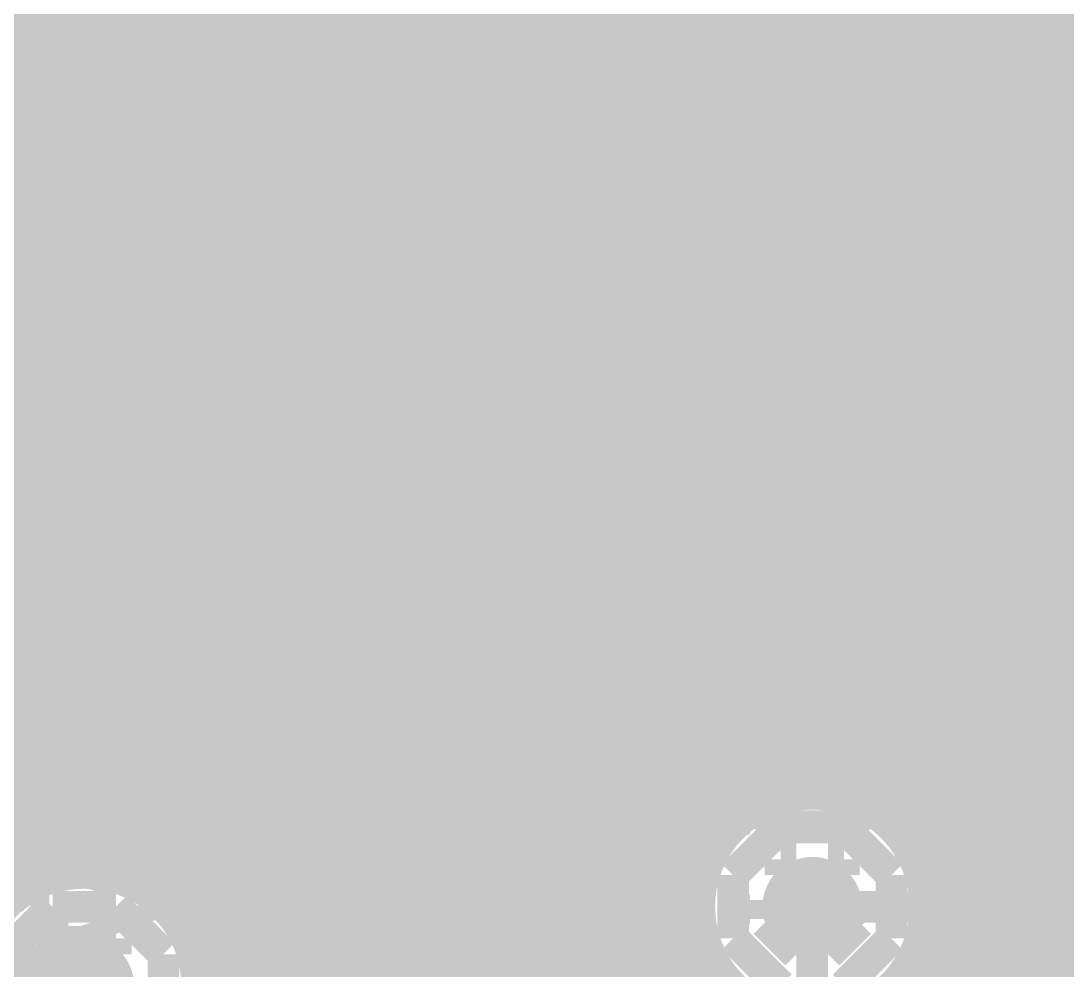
# Model space of a CAD drawing. Extents: x -5 to 157, y -120 to 103.
# Drawn here: x 19.69 to 28.08, y -20.95 to -13.34 of the extents above; entities that cross this region are included whole.
import ezdxf

# ---------------------------------------------------------------- set-up
doc = ezdxf.new("R2010")
doc.units = 0
doc.header["$MEASUREMENT"] = 0
doc.layers.get('0').update_dxf_attribs({"linetype": 'CONTINUOUS'})
for name, color, linetype in [('22-304-2_BOT', 7, 'CONTINUOUS'), ('22-304-2_DRD', 7, 'CONTINUOUS'), ('22-304-2_DRL', 2, 'CONTINUOUS'), ('22-304-2_IN1', 4, 'CONTINUOUS'), ('22-304-2_IN2', 3, 'CONTINUOUS'), ('22-304-2_SMB', 5, 'CONTINUOUS'), ('22-304-2_SPB', 14, 'CONTINUOUS'), ('22-304-2_SSB', 12, 'CONTINUOUS'), ('22-304-2_TOP', 13, 'CONTINUOUS'), ('THRUHOLE_TAP', 7, 'CONTINUOUS')]:
    doc.layers.add(name, color=color, linetype=linetype)

# ---------------------------------------------------------------- blocks, each defined once
blk = doc.blocks.new('RECTANGLE_3')
blk.add_solid([(0.4826, 0.4064), (0.4826, -0.4064), (-0.4826, 0.4064), (-0.4826, -0.4064)])
blk = doc.blocks.new('ROUND_39')
at = {"const_width": 0.40005}
blk.add_lwpolyline([(-0.200024, 0, 1), (0.200024, 0, 1)], format="xyb", close=True, dxfattribs=at)
blk = doc.blocks.new('ROUND_42')
at = {"const_width": 0.40005}
blk.add_lwpolyline([(-0.200024, 0, 1), (0.200024, 0, 1)], format="xyb", close=True, dxfattribs=at)
blk = doc.blocks.new('ROUND_87')
at = {"const_width": 0.10033}
blk.add_lwpolyline([(-0.050164, 0, 1), (0.050164, 0, 1)], format="xyb", close=True, dxfattribs=at)
blk = doc.blocks.new('ROUND_88')
at = {"const_width": 0.10033}
blk.add_lwpolyline([(-0.050164, 0, 1), (0.050164, 0, 1)], format="xyb", close=True, dxfattribs=at)
blk = doc.blocks.new('ROUND_38')
at = {"const_width": 0.40005}
blk.add_lwpolyline([(-0.200024, 0, 1), (0.200024, 0, 1)], format="xyb", close=True, dxfattribs=at)
blk = doc.blocks.new('ROUND_80')
at = {"const_width": 0.10033}
blk.add_lwpolyline([(-0.050164, 0, 1), (0.050164, 0, 1)], format="xyb", close=True, dxfattribs=at)

msp = doc.modelspace()

# ---------------------------------------------------------------- linework, layer by layer
at = {"layer": '22-304-2_BOT'}
for points, const_width in [([(24.13, -22.7838), (24.13, -22.479), (17.526, -15.875), (17.526, -8.763), (20.193, -6.096), (20.193, -3.048), (22.41804, -0.82296), (22.41804, 1.905)], 0.254), ([(22.225, -22.7838), (22.225, -21.336), (17.018, -16.129), (17.018, -8.509), (19.685, -5.842), (19.685, -2.54), (19.22272, -2.07772), (16.4338, -2.07772)], 0.254), ([(21.91766, -9.5631), (21.91766, -10.74166), (24.257, -13.081), (26.416, -13.081), (27.94, -14.605), (27.94, -22.7838)], 0.254), ([(23.4188, -9.5631), (23.4188, -11.4808), (24.511, -12.573), (26.67, -12.573), (28.575, -14.478), (28.575, -21.5138), (29.845, -22.7838)], 0.254), ([(31.75, -22.7838), (31.75, -22.733), (29.083, -20.066), (29.083, -14.224), (26.924, -12.065), (24.765, -12.065), (23.91918, -11.21918), (23.91918, -9.5631)], 0.254), ([(20.3708, -11.77798), (20.3708, -13.37564)], 0.254), ([(20.5994, -12.1031), (20.5994, -18.04924)], 0.254), ([(20.828, -12.25296), (20.828, -18.27784)], 0.254), ([(21.0566, -12.32408), (21.0566, -18.50644)], 0.254), ([(22.225, -13.8938), (22.225, -12.7)], 0.254), ([(21.2344, -12.9794), (21.2344, -14.4018)], 0.254), ([(21.2344, -13.335), (20.3327, -13.335)], 0.254), ([(21.2344, -13.5636), (20.49526, -13.5636)], 0.254), ([(21.2344, -13.7922), (20.574, -13.7922)], 0.254), ([(19.685, -13.97), (18.415, -13.97), (18.415, -13.8938)], 0.254), ([(25.4, -13.8938), (22.225, -13.8938)], 0.254), ([(26.67, -14.732), (25.8318, -13.8938), (25.4, -13.8938), (25.8318, -13.8938), (26.67, -14.732)], 0.254), ([(21.2344, -14.0208), (20.59178, -14.0208)], 0.254), ([(21.2344, -14.2494), (20.5486, -14.2494)], 0.254), ([(21.2344, -14.478), (20.43684, -14.478)], 0.254), ([(21.2344, -14.4018), (21.2344, -14.8082)], 0.254), ([(20.3708, -14.56436), (20.3708, -17.82064)], 0.254), ([(24.4094, -14.5288), (23.2156, -14.5288)], 0.254), ([(23.2156, -14.5288), (23.2156, -14.8082)], 0.254), ([(23.3426, -14.5288), (23.3426, -20.79244)], 0.254), ([(23.5712, -14.5288), (23.5712, -21.02104)], 0.254), ([(23.7998, -14.5288), (23.7998, -21.24964)], 0.254), ([(24.0284, -14.5288), (24.0284, -21.47824)], 0.254), ([(24.257, -14.5288), (24.257, -21.70684)], 0.254), ([(24.4094, -14.5288), (24.4094, -14.8082)], 0.254), ([(21.2344, -14.7066), (20.21586, -14.7066)], 0.254), ([(24.4094, -14.7066), (23.2156, -14.7066)], 0.254), ([(20.1422, -14.75486), (20.1422, -17.59204)], 0.254), ([(21.2344, -14.8082), (21.2344, -16.2306)], 0.254), ([(23.2156, -14.8082), (23.2156, -16.2306)], 0.254), ([(24.4094, -14.8082), (24.4094, -16.2306)], 0.254), ([(19.685, -14.87678), (19.685, -17.13484)], 0.254), ([(19.9136, -14.84884), (19.9136, -17.36344)], 0.254), ([(21.2344, -14.9352), (19.4056, -14.9352)], 0.254), ([(24.4094, -14.9352), (23.2156, -14.9352)], 0.254), ([(21.2344, -15.1638), (19.4056, -15.1638)], 0.254), ([(24.4094, -15.1638), (23.2156, -15.1638)], 0.254), ([(21.2979, -15.3162), (22.225, -15.3162)], 0.381), ([(22.225, -16.1671), (22.225, -15.3162)], 0.381), ([(23.1521, -15.3162), (22.225, -15.3162)], 0.381), ([(22.225, -16.383), (22.225, -15.3162)], 0.254), ([(22.225, -15.3162), (22.225, -16.383)], 0.254), ([(22.225, -15.3162), (22.225, -16.383)], 0.254), ([(24.4729, -15.3162), (25.4, -15.3162)], 0.381), ([(25.4, -16.1671), (25.4, -15.3162)], 0.381), ([(25.4, -15.3162), (25.4, -16.383)], 0.254), ([(25.4, -16.383), (25.4, -15.3162)], 0.254), ([(21.2344, -15.3924), (19.4056, -15.3924)], 0.254), ([(24.4094, -15.3924), (23.2156, -15.3924)], 0.254), ([(27.305, -15.3797), (27.305, -21.8694)], 0.254), ([(27.2288, -15.44574), (27.2288, -21.8694)], 0.254), ([(21.2344, -15.621), (19.4056, -15.621)], 0.254), ([(24.4094, -15.621), (23.2156, -15.621)], 0.254), ([(26.3906, -15.5956), (26.3906, -16.2306)], 0.254), ([(26.48712, -15.621), (26.3906, -15.621)], 0.254), ([(26.543, -15.63116), (26.543, -19.69516)], 0.254), ([(26.7716, -15.6337), (26.7716, -19.91614)], 0.254), ([(27.305, -15.621), (26.85288, -15.621)], 0.254), ([(27.0002, -15.57782), (27.0002, -21.8694)], 0.254), ([(21.2344, -15.8496), (19.4056, -15.8496)], 0.254), ([(24.4094, -15.8496), (23.2156, -15.8496)], 0.254), ([(27.305, -15.8496), (26.3906, -15.8496)], 0.254), ([(21.2344, -16.0782), (19.4056, -16.0782)], 0.254), ([(24.4094, -16.0782), (23.2156, -16.0782)], 0.254), ([(27.305, -16.0782), (26.3906, -16.0782)], 0.254), ([(18.77822, -16.2306), (24.41702, -21.8694)], 0.254), ([(23.2156, -16.2306), (21.2344, -16.2306)], 0.254), ([(21.2852, -16.2306), (21.2852, -18.73504)], 0.254), ([(21.5138, -16.2306), (21.5138, -18.96364)], 0.254), ([(21.7424, -16.2306), (21.7424, -19.19224)], 0.254), ([(21.971, -16.2306), (21.971, -19.42084)], 0.254), ([(22.1996, -16.2306), (22.1996, -19.64944)], 0.254), ([(22.4282, -16.2306), (22.4282, -19.87804)], 0.254), ([(22.6568, -16.2306), (22.6568, -20.10664)], 0.254), ([(22.8854, -16.2306), (22.8854, -20.33524)], 0.254), ([(23.114, -16.2306), (23.114, -20.56384)], 0.254), ([(26.3906, -16.2306), (24.4094, -16.2306)], 0.254), ([(24.4856, -16.2306), (24.4856, -21.8694)], 0.254), ([(24.7142, -16.2306), (24.7142, -21.8694)], 0.254), ([(24.9428, -16.2306), (24.9428, -21.8694)], 0.254), ([(25.1714, -16.2306), (25.1714, -20.1676)], 0.254), ([(25.4, -16.2306), (25.4, -19.7993)], 0.254), ([(25.6286, -16.2306), (25.6286, -19.6342)], 0.254), ([(25.8572, -16.2306), (25.8572, -19.55546)], 0.254), ([(26.0858, -16.2306), (26.0858, -19.54022)], 0.254), ([(26.3144, -16.2306), (26.3144, -19.5834)], 0.254), ([(27.305, -16.3068), (18.85442, -16.3068)], 0.254), ([(27.305, -16.5354), (19.08302, -16.5354)], 0.254), ([(27.305, -16.764), (19.31162, -16.764)], 0.254), ([(27.305, -16.9926), (19.54022, -16.9926)], 0.254), ([(27.305, -17.2212), (19.76882, -17.2212)], 0.254), ([(27.305, -17.4498), (19.99742, -17.4498)], 0.254), ([(27.305, -17.6784), (20.22602, -17.6784)], 0.254), ([(27.305, -17.907), (20.45462, -17.907)], 0.254), ([(27.305, -18.1356), (20.68322, -18.1356)], 0.254), ([(27.305, -18.3642), (20.91182, -18.3642)], 0.254), ([(27.305, -18.5928), (21.14042, -18.5928)], 0.254), ([(27.305, -18.8214), (21.36902, -18.8214)], 0.254), ([(27.305, -19.05), (21.59762, -19.05)], 0.254), ([(27.305, -19.2786), (21.82622, -19.2786)], 0.254), ([(27.305, -19.5072), (22.05482, -19.5072)], 0.254), ([(25.47112, -19.7358), (22.28342, -19.7358)], 0.254), ([(27.305, -19.7358), (26.59888, -19.7358)], 0.254), ([(25.26538, -19.9644), (22.51202, -19.9644)], 0.254), ([(27.305, -19.9644), (26.80208, -19.9644)], 0.254), ([(25.16378, -20.193), (22.74062, -20.193)], 0.254), ([(27.305, -20.193), (26.90622, -20.193)], 0.254), ([(25.12822, -20.4216), (22.96922, -20.4216)], 0.254), ([(27.305, -20.4216), (26.94178, -20.4216)], 0.254), ([(26.035, -20.447), (26.035, -22.7838)], 0.254), ([(25.15108, -20.6502), (23.19782, -20.6502)], 0.254), ([(27.305, -20.6502), (26.91892, -20.6502)], 0.254), ([(25.1714, -20.7264), (25.1714, -21.8694)], 0.254), ([(20.32, -22.7838), (20.2438, -22.86), (20.193, -22.86), (20.193, -21.082)], 0.635), ([(20.193, -21.082), (20.193, -22.86), (20.2438, -22.86), (20.32, -22.7838)], 0.635), ([(25.23744, -20.8788), (23.42642, -20.8788)], 0.254), ([(27.305, -20.8788), (26.83256, -20.8788)], 0.254), ([(26.7716, -20.97786), (26.7716, -21.8694)], 0.254)]:
    msp.add_lwpolyline(points, dxfattribs=dict(at, const_width=const_width))
at = {"layer": '22-304-2_BOT', "const_width": 0.254}
for points in [[(20.59178, -13.97, 0.4142136), (19.685, -13.06322)], [(19.685, -14.87678, 0.4142136), (20.59178, -13.97)], [(19.4056, -14.8336, 0.0783853), (19.685, -14.87767)], [(26.67, -15.63878, 0.1963406), (27.30481, -15.37951)], [(26.67, -15.63878, 0.1963406), (27.30481, -15.37951)], [(26.3906, -15.5956, 0.0783853), (26.67, -15.63967)], [(26.3906, -15.5956, 0.0783853), (26.67, -15.63967)], [(26.035, -19.54022, 0.4142136), (25.12822, -20.447)], [(26.94178, -20.447, 0.4142136), (26.035, -19.54022)], [(25.12822, -20.447, 0.2014863), (25.40019, -21.09451)], [(26.67, -21.0947, 0.2014867), (26.94205, -20.447)]]:
    msp.add_lwpolyline(points, format="xyb", dxfattribs=at)
at = {"layer": '22-304-2_DRD', "const_width": 0.254}
for points in [[(21.59, -12.954), (21.971, -13.335)], [(22.479, -13.335), (22.86, -12.954)], [(19.939, -13.335), (19.431, -13.335)], [(20.32, -13.716), (19.939, -13.335)], [(21.971, -13.335), (22.479, -13.335)], [(19.812, -13.589), (19.812, -13.716)], [(19.939, -13.589), (19.812, -13.589)], [(19.939, -13.716), (19.939, -13.589)], [(19.812, -13.716), (19.939, -13.716)], [(20.32, -14.224), (20.32, -13.716)], [(20.066, -14.097), (19.812, -14.351)], [(26.416, -14.097), (26.035, -14.478)], [(26.416, -14.097), (26.035, -14.478)], [(26.924, -14.097), (26.416, -14.097)], [(26.924, -14.097), (26.416, -14.097)], [(27.305, -14.478), (26.924, -14.097)], [(27.305, -14.478), (26.924, -14.097)], [(19.939, -14.605), (20.32, -14.224)], [(19.812, -14.351), (19.558, -14.351)], [(26.416, -14.351), (26.416, -14.478)], [(26.543, -14.351), (26.416, -14.351)], [(26.416, -14.351), (26.416, -14.478)], [(26.543, -14.351), (26.416, -14.351)], [(26.543, -14.478), (26.543, -14.351)], [(26.543, -14.478), (26.543, -14.351)], [(26.797, -14.351), (26.797, -14.478)], [(26.924, -14.351), (26.797, -14.351)], [(26.797, -14.351), (26.797, -14.478)], [(26.924, -14.351), (26.797, -14.351)], [(26.924, -14.478), (26.924, -14.351)], [(26.924, -14.478), (26.924, -14.351)], [(26.035, -14.478), (26.035, -14.986)], [(26.035, -14.478), (26.035, -14.986)], [(26.416, -14.478), (26.543, -14.478)], [(26.416, -14.478), (26.543, -14.478)], [(26.797, -14.478), (26.924, -14.478)], [(26.797, -14.478), (26.924, -14.478)], [(27.305, -14.986), (27.305, -14.478)], [(27.305, -14.986), (27.305, -14.478)], [(19.431, -14.605), (19.939, -14.605)], [(19.812, -14.6812), (19.304, -14.6812)], [(20.193, -15.0622), (19.812, -14.6812)], [(26.543, -15.113), (26.289, -14.859)], [(26.543, -15.113), (26.289, -14.859)], [(27.051, -14.859), (26.797, -15.113)], [(27.051, -14.859), (26.797, -15.113)], [(19.685, -14.9352), (19.685, -15.0622)], [(19.812, -14.9352), (19.685, -14.9352)], [(19.812, -15.0622), (19.812, -14.9352)], [(19.685, -15.0622), (19.812, -15.0622)], [(20.193, -15.5702), (20.193, -15.0622)], [(26.035, -14.986), (26.416, -15.367)], [(26.035, -14.986), (26.416, -15.367)], [(26.924, -15.367), (27.305, -14.986)], [(26.924, -15.367), (27.305, -14.986)], [(26.797, -15.113), (26.543, -15.113)], [(26.797, -15.113), (26.543, -15.113)], [(26.416, -15.367), (26.924, -15.367)], [(26.416, -15.367), (26.924, -15.367)], [(19.939, -15.4432), (19.685, -15.6972)], [(19.812, -15.9512), (20.193, -15.5702)], [(19.685, -15.6972), (19.431, -15.6972)], [(21.971, -15.748), (21.59, -16.129)], [(21.971, -15.748), (21.59, -16.129)], [(21.971, -15.748), (21.59, -16.129)], [(22.479, -15.748), (21.971, -15.748)], [(22.479, -15.748), (21.971, -15.748)], [(22.479, -15.748), (21.971, -15.748)], [(22.86, -16.129), (22.479, -15.748)], [(22.86, -16.129), (22.479, -15.748)], [(22.86, -16.129), (22.479, -15.748)], [(25.146, -15.748), (24.765, -16.129)], [(25.146, -15.748), (24.765, -16.129)], [(25.654, -15.748), (25.146, -15.748)], [(25.654, -15.748), (25.146, -15.748)], [(26.035, -16.129), (25.654, -15.748)], [(26.035, -16.129), (25.654, -15.748)], [(19.304, -15.9512), (19.812, -15.9512)], [(21.971, -16.002), (21.971, -16.129)], [(22.098, -16.002), (21.971, -16.002)], [(21.971, -16.002), (21.971, -16.129)], [(22.098, -16.002), (21.971, -16.002)], [(21.971, -16.002), (21.971, -16.129)], [(22.098, -16.002), (21.971, -16.002)], [(22.098, -16.129), (22.098, -16.002)], [(22.098, -16.129), (22.098, -16.002)], [(22.098, -16.129), (22.098, -16.002)], [(22.352, -16.002), (22.352, -16.129)], [(22.479, -16.002), (22.352, -16.002)], [(22.352, -16.002), (22.352, -16.129)], [(22.479, -16.002), (22.352, -16.002)], [(22.352, -16.002), (22.352, -16.129)], [(22.479, -16.002), (22.352, -16.002)], [(22.479, -16.129), (22.479, -16.002)], [(22.479, -16.129), (22.479, -16.002)], [(22.479, -16.129), (22.479, -16.002)], [(25.146, -16.002), (25.146, -16.129)], [(25.273, -16.002), (25.146, -16.002)], [(25.146, -16.002), (25.146, -16.129)], [(25.273, -16.002), (25.146, -16.002)], [(25.273, -16.129), (25.273, -16.002)], [(25.273, -16.129), (25.273, -16.002)], [(25.527, -16.002), (25.527, -16.129)], [(25.654, -16.002), (25.527, -16.002)], [(25.527, -16.002), (25.527, -16.129)], [(25.654, -16.002), (25.527, -16.002)], [(25.654, -16.129), (25.654, -16.002)], [(25.654, -16.129), (25.654, -16.002)], [(21.59, -16.129), (21.59, -16.637)], [(21.59, -16.129), (21.59, -16.637)], [(21.59, -16.129), (21.59, -16.637)], [(21.971, -16.129), (22.098, -16.129)], [(21.971, -16.129), (22.098, -16.129)], [(21.971, -16.129), (22.098, -16.129)], [(22.352, -16.129), (22.479, -16.129)], [(22.352, -16.129), (22.479, -16.129)], [(22.352, -16.129), (22.479, -16.129)], [(22.86, -16.637), (22.86, -16.129)], [(22.86, -16.637), (22.86, -16.129)], [(22.86, -16.637), (22.86, -16.129)], [(24.765, -16.129), (24.765, -16.637)], [(24.765, -16.129), (24.765, -16.637)], [(25.146, -16.129), (25.273, -16.129)], [(25.146, -16.129), (25.273, -16.129)], [(25.527, -16.129), (25.654, -16.129)], [(25.527, -16.129), (25.654, -16.129)], [(26.035, -16.637), (26.035, -16.129)], [(26.035, -16.637), (26.035, -16.129)], [(22.098, -16.764), (21.844, -16.51)], [(22.098, -16.764), (21.844, -16.51)], [(22.098, -16.764), (21.844, -16.51)], [(22.606, -16.51), (22.352, -16.764)], [(22.606, -16.51), (22.352, -16.764)], [(22.606, -16.51), (22.352, -16.764)], [(25.273, -16.764), (25.019, -16.51)], [(25.273, -16.764), (25.019, -16.51)], [(25.781, -16.51), (25.527, -16.764)], [(25.781, -16.51), (25.527, -16.764)], [(21.59, -16.637), (21.971, -17.018)], [(21.59, -16.637), (21.971, -17.018)], [(21.59, -16.637), (21.971, -17.018)], [(22.479, -17.018), (22.86, -16.637)], [(22.479, -17.018), (22.86, -16.637)], [(22.479, -17.018), (22.86, -16.637)], [(24.765, -16.637), (25.146, -17.018)], [(24.765, -16.637), (25.146, -17.018)], [(25.654, -17.018), (26.035, -16.637)], [(25.654, -17.018), (26.035, -16.637)], [(22.352, -16.764), (22.098, -16.764)], [(22.352, -16.764), (22.098, -16.764)], [(22.352, -16.764), (22.098, -16.764)], [(25.527, -16.764), (25.273, -16.764)], [(25.527, -16.764), (25.273, -16.764)], [(21.971, -17.018), (22.479, -17.018)], [(21.971, -17.018), (22.479, -17.018)], [(21.971, -17.018), (22.479, -17.018)], [(25.146, -17.018), (25.654, -17.018)], [(25.146, -17.018), (25.654, -17.018)], [(25.781, -19.812), (25.4, -20.193)], [(26.289, -19.812), (25.781, -19.812)], [(26.67, -20.193), (26.289, -19.812)], [(25.781, -20.066), (25.781, -20.193)], [(25.908, -20.066), (25.781, -20.066)], [(25.908, -20.193), (25.908, -20.066)], [(26.162, -20.066), (26.162, -20.193)], [(26.289, -20.066), (26.162, -20.066)], [(26.289, -20.193), (26.289, -20.066)], [(25.4, -20.193), (25.4, -20.701)], [(25.781, -20.193), (25.908, -20.193)], [(26.162, -20.193), (26.289, -20.193)], [(26.67, -20.701), (26.67, -20.193)], [(19.939, -20.447), (19.558, -20.828)], [(19.939, -20.447), (19.558, -20.828)], [(20.447, -20.447), (19.939, -20.447)], [(20.447, -20.447), (19.939, -20.447)], [(20.828, -20.828), (20.447, -20.447)], [(20.828, -20.828), (20.447, -20.447)], [(25.908, -20.828), (25.654, -20.574)], [(26.416, -20.574), (26.162, -20.828)], [(19.939, -20.701), (19.939, -20.828)], [(20.066, -20.701), (19.939, -20.701)], [(19.939, -20.701), (19.939, -20.828)], [(20.066, -20.701), (19.939, -20.701)], [(20.066, -20.828), (20.066, -20.701)], [(20.066, -20.828), (20.066, -20.701)], [(20.32, -20.701), (20.32, -20.828)], [(20.447, -20.701), (20.32, -20.701)], [(20.32, -20.701), (20.32, -20.828)], [(20.447, -20.701), (20.32, -20.701)], [(20.447, -20.828), (20.447, -20.701)], [(20.447, -20.828), (20.447, -20.701)], [(25.4, -20.701), (25.781, -21.082)], [(26.289, -21.082), (26.67, -20.701)], [(19.939, -20.828), (20.066, -20.828)], [(19.939, -20.828), (20.066, -20.828)], [(20.32, -20.828), (20.447, -20.828)], [(20.32, -20.828), (20.447, -20.828)], [(20.828, -21.336), (20.828, -20.828)], [(20.828, -21.336), (20.828, -20.828)], [(26.162, -20.828), (25.908, -20.828)]]:
    msp.add_lwpolyline(points, dxfattribs=at)
at = {"layer": '22-304-2_IN1', "const_width": 0.254}
for points in [[(23.1902, 10.922), (23.1902, -16.002)], [(25.019, 10.922), (25.019, -15.7607)], [(23.4188, 10.5029), (23.4188, -16.002)], [(24.7904, 10.35812), (24.7904, -15.98168)], [(23.6474, 10.11936), (23.6474, -16.002)], [(24.5618, 10.07872), (24.5618, -16.002)], [(23.876, 9.9822), (23.876, -16.002)], [(24.3332, 9.96696), (24.3332, -16.002)], [(24.1046, 9.93902), (24.1046, -16.002)], [(27.7622, 5.89534), (27.7622, -16.002)], [(27.9908, 5.87502), (27.9908, -16.002)], [(27.5336, 5.18668), (27.5336, -16.002)], [(27.305, 4.9657), (27.305, -16.002)], [(27.0764, 4.87426), (27.0764, -16.002)], [(19.7612, 4.57708), (19.7612, -14.61516)], [(22.9616, -2.43332), (22.9616, -16.002)], [(22.733, -2.6543), (22.733, -15.85976)], [(26.8478, -2.78892), (26.8478, -16.002)], [(26.6192, -5.77342), (26.6192, -16.002)], [(25.2476, -5.87502), (25.2476, -15.66926)], [(25.4762, -6.16204), (25.4762, -15.65656)], [(26.3906, -6.1341), (26.3906, -16.002)], [(25.7048, -6.27888), (25.7048, -15.72006)], [(25.9334, -6.30936), (25.9334, -15.88516)], [(26.162, -6.26618), (26.162, -16.002)], [(19.9898, -7.78256), (19.9898, -14.72692)], [(20.2184, -8.1661), (20.2184, -15.00632)], [(22.5044, -8.11784), (22.5044, -15.70736)], [(20.447, -8.30326), (20.447, -16.002)], [(22.0472, -8.34644), (22.0472, -15.67434)], [(22.2758, -8.28294), (22.2758, -15.65402)], [(21.8186, -11.83132), (21.8186, -15.77594)], [(20.6756, -11.92784), (20.6756, -16.002)], [(20.9042, -12.09294), (20.9042, -16.002)], [(21.59, -12.0523), (21.59, -16.002)], [(21.1328, -12.15644), (21.1328, -16.002)], [(21.3614, -12.14374), (21.3614, -16.002)], [(36.322, -13.2588), (9.4488, -13.2588)], [(36.322, -13.4874), (9.6774, -13.4874)], [(36.322, -13.716), (9.906, -13.716)], [(36.322, -13.9446), (10.1346, -13.9446)], [(36.322, -14.1732), (10.3632, -14.1732)], [(36.322, -14.4018), (10.5918, -14.4018)], [(36.322, -14.6304), (19.80692, -14.6304)], [(36.322, -14.859), (20.12696, -14.859)], [(36.322, -15.0876), (20.25142, -15.0876)], [(36.322, -15.3162), (20.28698, -15.3162)], [(36.322, -15.5448), (20.25142, -15.5448)], [(20.2184, -15.62608), (20.2184, -16.002)], [(21.82368, -15.7734), (20.12696, -15.7734)], [(24.99868, -15.7734), (22.62632, -15.7734)], [(36.322, -15.7734), (25.80132, -15.7734)], [(19.9898, -15.90294), (19.9898, -16.002)], [(21.6027, -16.002), (19.80692, -16.002)], [(24.7777, -16.002), (22.8473, -16.002)], [(36.322, -16.002), (26.0223, -16.002)], [(21.35378, -16.637), (12.192, -16.637)], [(19.5834, -16.637), (19.5834, -20.4089)], [(19.812, -16.637), (19.812, -20.25904)], [(20.0406, -16.637), (20.0406, -20.18792)], [(20.2692, -16.637), (20.2692, -20.17776)], [(20.4978, -16.637), (20.4978, -20.22602)], [(20.7264, -16.637), (20.7264, -20.34794)], [(20.955, -16.637), (20.955, -20.58924)], [(21.1836, -16.637), (21.1836, -29.1846)], [(24.52878, -16.637), (23.09622, -16.637)], [(24.52878, -16.637), (23.09622, -16.637)], [(23.241, -16.637), (23.241, -29.28112)], [(23.4696, -16.637), (23.4696, -28.8417)], [(23.6982, -16.637), (23.6982, -28.66644)], [(23.9268, -16.637), (23.9268, -28.58008)], [(24.1554, -16.637), (24.1554, -28.55722)], [(24.384, -16.637), (24.384, -28.59278)], [(36.322, -16.637), (26.27122, -16.637)], [(26.4414, -16.637), (26.4414, -19.6342)], [(26.67, -16.637), (26.67, -19.7993)], [(26.8986, -16.637), (26.8986, -20.1676)], [(27.1272, -16.637), (27.1272, -29.06014)], [(27.3558, -16.637), (27.3558, -28.76804)], [(27.5844, -16.637), (27.5844, -28.62834)], [(27.813, -16.637), (27.813, -28.56484)], [(28.0416, -16.637), (28.0416, -28.5623)], [(21.4122, -16.78686), (21.4122, -29.06014)], [(26.2128, -16.78686), (26.2128, -19.55546)], [(21.45538, -16.8656), (10.0076, -16.8656)], [(24.63038, -16.8656), (22.99208, -16.8656)], [(23.0124, -16.83512), (23.0124, -29.01188)], [(24.6126, -16.83512), (24.6126, -28.69438)], [(44.323, -16.8656), (26.16708, -16.8656)], [(21.6408, -17.07642), (21.6408, -28.76804)], [(25.9842, -17.07642), (25.9842, -19.54022)], [(21.66112, -17.0942), (10.2362, -17.0942)], [(22.7838, -17.09674), (22.7838, -28.74772)], [(24.83612, -17.0942), (22.78888, -17.0942)], [(24.8412, -17.09674), (24.8412, -28.90012)], [(44.323, -17.0942), (25.96388, -17.0942)], [(21.8694, -17.21866), (21.8694, -28.62834)], [(22.5552, -17.22882), (22.5552, -28.61818)], [(25.0698, -17.22882), (25.0698, -68.14312)], [(25.7556, -17.21866), (25.7556, -19.5834)], [(44.323, -17.3228), (10.4648, -17.3228)], [(22.098, -17.28216), (22.098, -28.56484)], [(22.3266, -17.2847), (22.3266, -28.5623)], [(25.2984, -17.2847), (25.2984, -19.91614)], [(25.527, -17.28216), (25.527, -19.69516)], [(44.323, -17.5514), (10.6934, -17.5514)], [(44.323, -17.78), (10.922, -17.78)], [(44.323, -18.0086), (11.1506, -18.0086)], [(44.323, -18.2372), (11.3792, -18.2372)], [(44.323, -18.4658), (11.6078, -18.4658)], [(44.323, -18.6944), (11.8364, -18.6944)], [(44.323, -18.923), (12.065, -18.923)], [(44.323, -19.1516), (12.2936, -19.1516)], [(44.323, -19.3802), (12.5222, -19.3802)], [(25.68702, -19.6088), (12.7508, -19.6088)], [(32.67202, -19.6088), (26.38298, -19.6088)], [(25.3619, -19.8374), (12.9794, -19.8374)], [(32.3469, -19.8374), (26.7081, -19.8374)], [(25.21204, -20.066), (13.208, -20.066)], [(32.19704, -20.066), (26.85796, -20.066)], [(19.74088, -20.2946), (13.4366, -20.2946)], [(25.14092, -20.2946), (20.64512, -20.2946)], [(32.12592, -20.2946), (26.92908, -20.2946)], [(25.13076, -20.5232), (20.90674, -20.5232)], [(32.11576, -20.5232), (26.93924, -20.5232)], [(25.17902, -20.7518), (21.03882, -20.7518)], [(32.16402, -20.7518), (26.88844, -20.7518)], [(26.8986, -20.7264), (26.8986, -29.1846)], [(25.30094, -20.9804), (21.0947, -20.9804)], [(25.2984, -20.97786), (25.2984, -28.93314)], [(32.28594, -20.9804), (26.76906, -20.9804)]]:
    msp.add_lwpolyline(points, dxfattribs=at)
for points in [[(20.28698, -15.3162, 0.4142136), (19.558, -14.58722)], [(19.80692, -16.002, 0.315544), (20.28698, -15.3162)], [(22.225, -15.65402, 0.2610542), (21.60329, -16.00236)], [(22.225, -15.65402, 0.2610542), (21.60329, -16.00236)], [(22.8473, -16.002, 0.2610544), (22.225, -15.65333)], [(22.8473, -16.002, 0.2610544), (22.225, -15.65333)], [(25.4, -15.65402, 0.2610542), (24.77829, -16.00236)], [(25.4, -15.65402, 0.2610542), (24.77829, -16.00236)], [(26.0223, -16.002, 0.2610544), (25.4, -15.65333)], [(26.0223, -16.002, 0.2610544), (25.4, -15.65333)], [(21.35378, -16.637, 0.3333649), (22.225, -17.28978)], [(21.35378, -16.637, 0.3333649), (22.225, -17.28978)], [(22.225, -17.28978, 0.3333645), (23.09622, -16.637)], [(22.225, -17.28978, 0.3333645), (23.09622, -16.637)], [(24.52878, -16.637, 0.3333649), (25.4, -17.28978)], [(24.52878, -16.637, 0.3333649), (25.4, -17.28978)], [(25.4, -17.28978, 0.3333645), (26.27122, -16.637)], [(25.4, -17.28978, 0.3333645), (26.27122, -16.637)], [(26.035, -19.54022, 0.4142136), (25.12822, -20.447)], [(26.94178, -20.447, 0.4142136), (26.035, -19.54022)], [(20.193, -20.17522, 0.4142136), (19.28622, -21.082)], [(20.193, -20.17522, 0.4142136), (19.28622, -21.082)], [(21.09978, -21.082, 0.4142136), (20.193, -20.17522)], [(21.09978, -21.082, 0.4142136), (20.193, -20.17522)], [(25.12822, -20.447, 0.4142136), (26.035, -21.35378)], [(26.035, -21.35378, 0.4142136), (26.94178, -20.447)]]:
    msp.add_lwpolyline(points, format="xyb", dxfattribs=at)
at = {"layer": '22-304-2_IN2', "const_width": 0.254}
for points in [[(24.4856, 46.21276), (24.4856, -22.86762)], [(24.7142, 31.63062), (24.7142, -22.86762)], [(24.257, 31.09722), (24.257, -22.86762)], [(24.0284, 30.58414), (24.0284, -22.86762)], [(23.7998, 30.38094), (23.7998, -22.86762)], [(23.5712, 20.09902), (23.5712, -22.86762)], [(23.3426, -2.2987), (23.3426, -22.86762)], [(24.9428, -5.9055), (24.9428, -22.86762)], [(25.1714, -6.2865), (25.1714, -19.89328)], [(25.4, -6.46684), (25.4, -19.63928)], [(25.6286, -6.5659), (25.6286, -19.50466)], [(25.8572, -6.604), (25.8572, -14.10462)], [(26.0858, -6.5913), (26.0858, -13.88872)], [(28.1432, -11.01598), (28.1432, -22.86762)], [(26.3144, -11.22172), (26.3144, -13.76934)], [(27.9146, -11.38174), (27.9146, -22.86762)], [(26.543, -11.47318), (26.543, -13.71346)], [(26.7716, -11.61034), (26.7716, -13.71092)], [(27.686, -11.55954), (27.686, -14.58722)], [(27.0002, -11.67892), (27.0002, -13.75918)], [(27.2288, -11.69162), (27.2288, -13.87094)], [(27.4574, -11.65606), (27.4574, -14.07414)], [(20.5994, -12.2555), (20.5994, -13.50264)], [(20.828, -12.3825), (20.828, -20.27428)], [(21.0566, -12.44346), (21.0566, -20.52828)], [(21.2852, -13.11148), (21.2852, -22.86762)], [(23.114, -13.21308), (23.114, -22.86762)], [(21.41728, -13.335), (20.49018, -13.335)], [(36.6268, -13.335), (23.03018, -13.335)], [(21.5138, -13.43914), (21.5138, -22.86762)], [(22.8854, -13.48486), (22.8854, -22.86762)], [(21.67128, -13.5636), (20.62734, -13.5636)], [(21.7424, -13.60424), (21.7424, -22.86762)], [(22.6568, -13.62964), (22.6568, -22.86762)], [(36.7284, -13.5636), (22.77872, -13.5636)], [(21.971, -13.69314), (21.971, -22.86762)], [(22.1996, -13.72616), (22.1996, -22.86762)], [(22.4282, -13.70584), (22.4282, -22.86762)], [(26.25852, -13.7922), (20.69592, -13.7922)], [(36.84778, -13.7922), (27.08148, -13.7922)], [(25.93086, -14.0208), (20.70862, -14.0208)], [(36.98748, -14.0208), (27.40914, -14.0208)], [(25.76322, -14.2494), (20.67306, -14.2494)], [(37.15512, -14.2494), (27.57424, -14.2494)], [(25.67432, -14.478), (20.57654, -14.478)], [(20.5994, -14.43482), (20.5994, -20.13966)], [(37.35324, -14.478), (27.66314, -14.478)], [(20.3708, -14.732), (20.3708, -20.07108)], [(25.64384, -14.7066), (20.39874, -14.7066)], [(37.58692, -14.7066), (27.69616, -14.7066)], [(20.1422, -14.88948), (20.1422, -20.05584)], [(27.686, -14.87678), (27.686, -22.86762)], [(19.9136, -14.97076), (19.9136, -20.09394)], [(25.66416, -14.9352), (20.03298, -14.9352)], [(37.8714, -14.9352), (27.67584, -14.9352)], [(19.685, -14.99616), (19.685, -20.19046)], [(25.73782, -15.1638), (11.23188, -15.1638)], [(38.227, -15.1638), (27.59964, -15.1638)], [(25.88514, -15.3924), (11.46048, -15.3924)], [(25.8572, -15.35684), (25.8572, -19.43608)], [(38.71976, -15.3924), (27.45486, -15.3924)], [(27.4574, -15.38986), (27.4574, -22.86762)], [(26.15692, -15.621), (11.68908, -15.621)], [(26.0858, -15.57528), (26.0858, -19.42084)], [(38.73754, -15.621), (27.18308, -15.621)], [(27.2288, -15.59306), (27.2288, -22.86762)], [(26.3144, -15.69466), (26.3144, -19.45894)], [(27.0002, -15.70228), (27.0002, -20.09902)], [(26.543, -15.75054), (26.543, -19.55546)], [(26.7716, -15.75308), (26.7716, -19.73326)], [(38.73754, -15.8496), (11.91768, -15.8496)], [(38.73754, -16.0782), (12.14628, -16.0782)], [(38.73754, -16.3068), (12.37488, -16.3068)], [(38.73754, -16.5354), (12.60348, -16.5354)], [(38.73754, -16.764), (12.83208, -16.764)], [(38.73754, -16.9926), (13.06068, -16.9926)], [(38.73754, -17.2212), (13.28928, -17.2212)], [(38.73754, -17.4498), (13.51788, -17.4498)], [(38.73754, -17.6784), (13.74648, -17.6784)], [(38.73754, -17.907), (13.97508, -17.907)], [(38.73754, -18.1356), (14.20368, -18.1356)], [(38.73754, -18.3642), (14.43228, -18.3642)], [(38.73754, -18.5928), (14.66088, -18.5928)], [(38.73754, -18.8214), (14.88948, -18.8214)], [(38.73754, -19.05), (15.11808, -19.05)], [(38.73754, -19.2786), (15.34668, -19.2786)], [(25.62352, -19.5072), (15.57528, -19.5072)], [(32.60852, -19.5072), (26.44648, -19.5072)], [(25.29586, -19.7358), (15.80388, -19.7358)], [(32.28086, -19.7358), (26.77414, -19.7358)], [(25.12822, -19.9644), (16.03248, -19.9644)], [(32.11322, -19.9644), (26.93924, -19.9644)], [(19.67992, -20.193), (16.26108, -20.193)], [(25.03932, -20.193), (20.70608, -20.193)], [(32.02432, -20.193), (27.02814, -20.193)], [(25.00884, -20.4216), (20.97786, -20.4216)], [(31.99384, -20.4216), (27.06116, -20.4216)], [(25.02916, -20.6502), (21.12264, -20.6502)], [(32.01416, -20.6502), (27.04084, -20.6502)], [(27.0002, -20.79498), (27.0002, -22.86762)], [(25.10282, -20.8788), (21.19884, -20.8788)], [(32.08782, -20.8788), (26.96464, -20.8788)], [(25.1714, -21.00072), (25.1714, -22.86762)]]:
    msp.add_lwpolyline(points, dxfattribs=at)
for points in [[(21.19884, -12.7, 0.4142136), (22.225, -13.72616)], [(22.225, -13.72616, 0.4142136), (23.25116, -12.7)], [(19.685, -12.94384, 0.4142136), (18.65884, -13.97)], [(20.71116, -13.97, 0.4142136), (19.685, -12.94384)], [(26.67, -13.70584, 0.4142136), (25.64384, -14.732)], [(26.67, -13.70584, 0.4142136), (25.64384, -14.732)], [(27.69616, -14.732, 0.4142136), (26.67, -13.70584)], [(27.69616, -14.732, 0.4142136), (26.67, -13.70584)], [(18.65884, -13.97, 0.4142136), (19.685, -14.99616)], [(19.685, -14.99616, 0.4142136), (20.71116, -13.97)], [(25.64384, -14.732, 0.4142136), (26.67, -15.75816)], [(25.64384, -14.732, 0.4142136), (26.67, -15.75816)], [(26.67, -15.75816, 0.4142136), (27.69616, -14.732)], [(26.67, -15.75816, 0.4142136), (27.69616, -14.732)], [(26.035, -19.42084, 0.4142136), (25.00884, -20.447)], [(27.06116, -20.447, 0.4142136), (26.035, -19.42084)], [(20.193, -20.05584, 0.4142136), (19.16684, -21.082)], [(20.193, -20.05584, 0.4142136), (19.16684, -21.082)], [(21.21916, -21.082, 0.4142136), (20.193, -20.05584)], [(21.21916, -21.082, 0.4142136), (20.193, -20.05584)], [(25.00884, -20.447, 0.4142136), (26.035, -21.47316)], [(26.035, -21.47316, 0.4142136), (27.06116, -20.447)]]:
    msp.add_lwpolyline(points, format="xyb", dxfattribs=at)
at = {"layer": '22-304-2_SSB'}
for points, const_width in [([(23.0505, -13.1445), (23.0505, -16.0655), (21.4122, -16.0655), (21.4122, -13.1445), (23.0505, -13.1445)], 0.1524), ([(26.2255, -13.1445), (26.2255, -16.0655), (24.5872, -16.0655), (24.5872, -13.1445), (26.2255, -13.1445)], 0.1524), ([(20.29206, -14.02588), (20.12442, -13.9065), (20.12442, -13.67028), (20.29206, -13.5509), (20.46224, -13.5509), (20.80006, -13.78966), (21.14042, -13.5509), (21.14042, -14.02588)], 0.1524), ([(26.64206, -14.02588), (26.47442, -13.96746), (26.47442, -13.61186), (26.64206, -13.5509), (26.98242, -13.5509), (27.15006, -13.67028), (27.15006, -14.02588), (27.49042, -14.02588), (27.49042, -13.5509)], 0.1524), ([(20.46224, -14.3891), (20.46224, -14.86408), (21.14042, -14.62786), (21.14042, -14.50848), (20.12442, -14.50848)], 0.1524), ([(26.81224, -14.3891), (26.81224, -14.86408), (27.49042, -14.62786), (27.49042, -14.50848), (26.47442, -14.50848)], 0.1524), ([(20.29206, -15.2273), (20.12442, -15.28826), (20.12442, -15.64386), (20.29206, -15.70228), (20.97024, -15.70228), (21.14042, -15.64386), (21.14042, -15.28826), (20.97024, -15.2273)], 0.1524), ([(26.64206, -15.2273), (26.47442, -15.28826), (26.47442, -15.64386), (26.64206, -15.70228), (27.32024, -15.70228), (27.49042, -15.64386), (27.49042, -15.28826), (27.32024, -15.2273)], 0.1524), ([(18.923, -38.227), (35.052, -38.227), (35.052, -17.653), (18.923, -17.653), (18.923, -38.227)], 0.254), ([(27.36342, -18.97126), (27.53106, -19.0881), (27.70124, -19.14906), (28.03906, -19.14906), (28.20924, -19.0881), (28.37942, -18.97126), (28.37942, -18.85188), (28.20924, -18.7325), (28.03906, -18.67408), (27.70124, -18.67408), (27.53106, -18.7325), (27.36342, -18.85188), (27.36342, -18.97126)], 0.1524), ([(22.15642, -19.20748), (22.15642, -18.85188), (21.98624, -18.79346), (21.81606, -18.79346), (21.64842, -18.85188), (21.64842, -19.20748), (21.81606, -19.2659), (21.98624, -19.2659), (22.66442, -19.02968)], 0.1524), ([(23.72106, -19.2659), (23.55342, -19.20748), (23.55342, -18.85188), (23.72106, -18.79346), (24.06142, -18.79346), (24.22906, -18.9103), (24.22906, -19.2659), (24.56942, -19.2659), (24.56942, -18.79346)], 0.1524), ([(25.79624, -18.79346), (25.79624, -19.2659), (26.47442, -19.02968), (26.47442, -18.9103), (25.45842, -18.9103)], 0.1524), ([(20.17776, -19.36496), (20.17776, -19.83994), (20.8534, -19.60372), (20.8534, -19.48434), (19.8374, -19.48434)], 0.1524), ([(27.36342, -19.51228), (27.36342, -19.98726), (28.03906, -19.51228), (28.20924, -19.51228), (28.37942, -19.5707), (28.37942, -19.9263), (28.20924, -19.98726)], 0.1524), ([(21.64842, -19.63166), (21.64842, -19.86788)], 0.1524), ([(23.55342, -19.63166), (23.55342, -19.86788)], 0.1524), ([(25.45842, -19.63166), (25.45842, -19.86788)], 0.1524), ([(21.64842, -19.7485), (22.66442, -19.7485), (22.49424, -19.86788)], 0.1524), ([(23.55342, -19.7485), (24.56942, -19.7485), (24.39924, -19.86788)], 0.1524), ([(25.45842, -19.7485), (26.47442, -19.7485), (26.30424, -19.86788)], 0.1524), ([(20.3454, -20.61972), (20.3454, -20.26412), (20.17776, -20.20316), (20.00758, -20.20316), (19.8374, -20.26412), (19.8374, -20.61972), (20.00758, -20.67814), (20.17776, -20.67814), (20.8534, -20.44192)], 0.1524), ([(21.64842, -20.35048), (21.64842, -20.5867)], 0.1524), ([(23.55342, -20.35048), (23.55342, -20.5867)], 0.1524), ([(25.45842, -20.35048), (25.45842, -20.5867)], 0.1524), ([(27.36342, -20.35048), (27.36342, -20.5867)], 0.1524), ([(21.64842, -20.46986), (22.66442, -20.46986), (22.49424, -20.5867)], 0.1524), ([(23.55342, -20.46986), (24.56942, -20.46986), (24.39924, -20.5867)], 0.1524), ([(25.45842, -20.46986), (26.47442, -20.46986), (26.30424, -20.5867)], 0.1524), ([(27.36342, -20.46986), (28.37942, -20.46986), (28.20924, -20.5867)], 0.1524)]:
    msp.add_lwpolyline(points, dxfattribs=dict(at, const_width=const_width))
at = {"layer": '22-304-2_TOP'}
for points, const_width in [([(16.129, 11.43), (15.494, 12.065), (4.191, 12.065), (2.159, 10.033), (2.159, 6.35), (6.477, 2.032), (6.477, -2.159), (3.683, -4.953), (3.683, -9.652), (15.113, -21.082), (19.177, -21.082), (20.193, -21.082)], 0.635), ([(23.3426, -7.14502), (23.3426, -80.645)], 0.254), ([(23.5712, -7.112), (23.5712, -80.645)], 0.254), ([(23.7998, -7.112), (23.7998, -80.645)], 0.254), ([(24.0284, -7.112), (24.0284, -80.645)], 0.254), ([(24.257, -7.112), (24.257, -80.645)], 0.254), ([(24.4856, -7.112), (24.4856, -80.645)], 0.254), ([(24.7142, -7.112), (24.7142, -80.645)], 0.254), ([(24.9428, -7.112), (24.9428, -80.645)], 0.254), ([(25.1714, -7.112), (25.1714, -20.1676)], 0.254), ([(25.4, -7.112), (25.4, -19.7993)], 0.254), ([(25.6286, -7.112), (25.6286, -19.6342)], 0.254), ([(25.8572, -7.112), (25.8572, -14.32814)], 0.254), ([(35.433, -7.493), (30.353, -7.493), (27.178, -10.668), (26.67, -11.176), (26.67, -14.732), (26.67, -11.176), (27.178, -10.668)], 0.254), ([(28.1432, -10.59942), (28.1432, -19.812)], 0.254), ([(26.035, -11.176), (26.035, -14.0843)], 0.254), ([(27.9146, -11.19886), (27.9146, -19.812)], 0.254), ([(27.686, -11.41984), (27.686, -19.812)], 0.254), ([(27.4574, -11.5316), (27.4574, -14.27988)], 0.254), ([(27.305, -11.56716), (27.305, -14.0843)], 0.254), ([(27.305, -11.56716), (27.305, -14.0843)], 0.254), ([(20.3708, -11.77798), (20.3708, -13.37564)], 0.254), ([(20.5994, -12.1031), (20.5994, -20.2692)], 0.254), ([(20.828, -12.25296), (20.828, -20.4343)], 0.254), ([(21.0566, -12.32408), (21.0566, -20.8026)], 0.254), ([(21.2852, -12.33424), (21.2852, -80.645)], 0.254), ([(23.114, -12.88288), (23.114, -80.645)], 0.254), ([(21.5138, -13.26388), (21.5138, -80.645)], 0.254), ([(21.5773, -13.335), (20.3327, -13.335)], 0.254), ([(26.035, -13.335), (22.8727, -13.335)], 0.254), ([(22.8854, -13.3223), (22.8854, -80.645)], 0.254), ([(35.179, -13.335), (27.305, -13.335)], 0.254), ([(21.7424, -13.46708), (21.7424, -80.645)], 0.254), ([(22.6568, -13.49756), (22.6568, -80.645)], 0.254), ([(21.9456, -13.5636), (20.49526, -13.5636)], 0.254), ([(21.971, -13.57122), (21.971, -80.645)], 0.254), ([(22.1996, -13.60678), (22.1996, -80.645)], 0.254), ([(22.4282, -13.58392), (22.4282, -80.645)], 0.254), ([(26.035, -13.5636), (22.5044, -13.5636)], 0.254), ([(35.25012, -13.5636), (27.305, -13.5636)], 0.254), ([(26.035, -13.7922), (20.574, -13.7922)], 0.254), ([(35.3314, -13.7922), (27.305, -13.7922)], 0.254), ([(26.035, -14.0208), (20.59178, -14.0208)], 0.254), ([(35.42538, -14.0208), (27.305, -14.0208)], 0.254), ([(25.90038, -14.2494), (20.5486, -14.2494)], 0.254), ([(35.53206, -14.2494), (27.43708, -14.2494)], 0.254), ([(25.79878, -14.478), (20.43684, -14.478)], 0.254), ([(35.65652, -14.478), (27.54122, -14.478)], 0.254), ([(20.3708, -14.56436), (20.3708, -20.19046)], 0.254), ([(25.76322, -14.7066), (20.21586, -14.7066)], 0.254), ([(35.79368, -14.7066), (27.57678, -14.7066)], 0.254), ([(20.1422, -14.75486), (20.1422, -20.17522)], 0.254), ([(19.685, -14.87678), (19.685, -20.2565)], 0.254), ([(19.9136, -14.84884), (19.9136, -20.2184)], 0.254), ([(25.78608, -14.9352), (10.13206, -14.9352)], 0.254), ([(35.95116, -14.9352), (27.55392, -14.9352)], 0.254), ([(25.8572, -15.13586), (25.8572, -19.55546)], 0.254), ([(25.87244, -15.1638), (10.36066, -15.1638)], 0.254), ([(27.4574, -15.18412), (27.4574, -19.812)], 0.254), ([(36.12642, -15.1638), (27.46756, -15.1638)], 0.254), ([(26.0477, -15.3924), (10.58926, -15.3924)], 0.254), ([(36.32454, -15.3924), (27.2923, -15.3924)], 0.254), ([(26.0858, -15.42542), (26.0858, -19.54022)], 0.254), ([(27.2288, -15.44574), (27.2288, -19.812)], 0.254), ([(26.3144, -15.56766), (26.3144, -19.5834)], 0.254), ([(26.48712, -15.621), (10.81786, -15.621)], 0.254), ([(26.543, -15.63116), (26.543, -19.69516)], 0.254), ([(26.7716, -15.6337), (26.7716, -19.812)], 0.254), ([(36.5506, -15.621), (26.85288, -15.621)], 0.254), ([(27.0002, -15.57782), (27.0002, -19.812)], 0.254), ([(36.80714, -15.8496), (11.04646, -15.8496)], 0.254), ([(37.10432, -16.0782), (11.27506, -16.0782)], 0.254), ([(37.45738, -16.3068), (11.50366, -16.3068)], 0.254), ([(37.89172, -16.5354), (11.73226, -16.5354)], 0.254), ([(38.47846, -16.764), (11.96086, -16.764)], 0.254), ([(39.70782, -16.9926), (12.18946, -16.9926)], 0.254), ([(43.815, -17.2212), (12.41806, -17.2212)], 0.254), ([(43.815, -17.4498), (12.64666, -17.4498)], 0.254), ([(43.815, -17.6784), (12.87526, -17.6784)], 0.254), ([(43.815, -17.907), (13.10386, -17.907)], 0.254), ([(43.815, -18.1356), (13.33246, -18.1356)], 0.254), ([(43.815, -18.3642), (13.56106, -18.3642)], 0.254), ([(43.815, -18.5928), (13.78966, -18.5928)], 0.254), ([(43.815, -18.8214), (14.01826, -18.8214)], 0.254), ([(43.815, -19.05), (14.24686, -19.05)], 0.254), ([(43.815, -19.2786), (14.47546, -19.2786)], 0.254), ([(43.815, -19.5072), (14.70406, -19.5072)], 0.254), ([(25.47112, -19.7358), (14.93266, -19.7358)], 0.254), ([(32.45612, -19.7358), (26.59888, -19.7358)], 0.254), ([(32.3723, -19.812), (26.6827, -19.812)], 0.254), ([(25.26538, -19.9644), (15.16126, -19.9644)], 0.254), ([(20.01012, -20.193), (15.38986, -20.193)], 0.254), ([(19.81454, -20.2565), (19.177, -20.2565)], 0.254), ([(25.16378, -20.193), (20.37588, -20.193)], 0.254), ([(25.12822, -20.4216), (20.8153, -20.4216)], 0.254), ([(33.02, -20.447), (26.035, -20.447)], 0.254), ([(25.15108, -20.6502), (20.99056, -20.6502)], 0.254), ([(25.1714, -20.7264), (25.1714, -80.645)], 0.254), ([(20.193, -21.082), (19.177, -21.082), (19.177, -30.353), (20.32, -31.496), (20.32, -36.068)], 0.635), ([(25.23744, -20.8788), (21.07692, -20.8788)], 0.254)]:
    msp.add_lwpolyline(points, dxfattribs=dict(at, const_width=const_width))
at = {"layer": '22-304-2_TOP', "const_width": 0.254}
for points in [[(21.31822, -12.7, 0.4142136), (22.225, -13.60678)], [(22.225, -13.60678, 0.4142136), (23.13178, -12.7)], [(19.685, -13.06322, 0.4142136), (18.77822, -13.97)], [(20.59178, -13.97, 0.4142136), (19.685, -13.06322)], [(18.77822, -13.97, 0.4142136), (19.685, -14.87678)], [(19.685, -14.87678, 0.4142136), (20.59178, -13.97)], [(26.035, -14.0843, 0.2014867), (25.76295, -14.732)], [(26.035, -14.0843, 0.2014867), (25.76295, -14.732)], [(27.57678, -14.732, 0.2014871), (27.30481, -14.08449)], [(27.57678, -14.732, 0.2014871), (27.30481, -14.08449)], [(25.76322, -14.732, 0.4142136), (26.67, -15.63878)], [(25.76322, -14.732, 0.4142136), (26.67, -15.63878)], [(26.67, -15.63878, 0.4142136), (27.57678, -14.732)], [(26.67, -15.63878, 0.4142136), (27.57678, -14.732)], [(26.035, -19.54022, 0.4142136), (25.12822, -20.447)], [(26.6827, -19.812, 0.2014867), (26.035, -19.53995)], [(20.193, -20.17522, 0.1078828), (19.8151, -20.25772)], [(20.193, -20.17522, 0.1078828), (19.8151, -20.25772)], [(21.09978, -21.082, 0.4142136), (20.193, -20.17522)], [(21.09978, -21.082, 0.4142136), (20.193, -20.17522)], [(25.12822, -20.447, 0.4142136), (26.035, -21.35378)], [(26.035, -21.35378, 0.2014867), (26.68251, -21.08181)]]:
    msp.add_lwpolyline(points, format="xyb", dxfattribs=at)

# ---------------------------------------------------------------- block references
at = {"layer": '22-304-2_BOT'}
for name, p in [('RECTANGLE_3', (22.225, -13.8938)), ('RECTANGLE_3', (25.4, -13.8938)), ('ROUND_39', (19.685, -13.97)), ('ROUND_42', (26.67, -14.732)), ('ROUND_39', (19.558, -15.3162)), ('RECTANGLE_3', (22.225, -15.3162)), ('RECTANGLE_3', (25.4, -15.3162)), ('ROUND_39', (22.225, -16.383)), ('ROUND_39', (25.4, -16.383)), ('ROUND_39', (26.035, -20.447)), ('ROUND_39', (20.193, -21.082))]:
    msp.add_blockref(name, p, dxfattribs=at)
at = {"layer": '22-304-2_DRL'}
for name, p in [('ROUND_88', (19.685, -13.97)), ('ROUND_88', (26.67, -14.732)), ('ROUND_88', (22.225, -16.383)), ('ROUND_88', (25.4, -16.383)), ('ROUND_87', (26.035, -20.447))]:
    msp.add_blockref(name, p, dxfattribs=at)
at = {"layer": '22-304-2_IN1'}
for name, p in [('ROUND_42', (19.685, -13.97)), ('ROUND_42', (26.67, -14.732)), ('ROUND_42', (19.558, -15.3162)), ('ROUND_42', (22.225, -16.383)), ('ROUND_42', (25.4, -16.383)), ('ROUND_38', (26.035, -20.447)), ('ROUND_39', (20.193, -21.082))]:
    msp.add_blockref(name, p, dxfattribs=at)
at = {"layer": '22-304-2_IN2'}
for name, p in [('ROUND_42', (19.685, -13.97)), ('ROUND_42', (26.67, -14.732)), ('ROUND_42', (19.558, -15.3162)), ('ROUND_42', (22.225, -16.383)), ('ROUND_42', (25.4, -16.383)), ('ROUND_38', (26.035, -20.447)), ('ROUND_39', (20.193, -21.082))]:
    msp.add_blockref(name, p, dxfattribs=at)
at = {"layer": '22-304-2_SMB'}
for p in [(22.225, -13.8938), (25.4, -13.8938), (22.225, -15.3162), (25.4, -15.3162)]:
    msp.add_blockref('RECTANGLE_3', p, dxfattribs=at)
at = {"layer": '22-304-2_SPB'}
for p in [(22.225, -13.8938), (25.4, -13.8938), (22.225, -15.3162), (25.4, -15.3162)]:
    msp.add_blockref('RECTANGLE_3', p, dxfattribs=at)
at = {"layer": '22-304-2_TOP'}
for name, p in [('ROUND_39', (19.685, -13.97)), ('ROUND_42', (26.67, -14.732)), ('ROUND_39', (19.558, -15.3162)), ('ROUND_39', (22.225, -16.383)), ('ROUND_39', (25.4, -16.383)), ('ROUND_39', (26.035, -20.447)), ('ROUND_39', (20.193, -21.082))]:
    msp.add_blockref(name, p, dxfattribs=at)
at = {"layer": 'THRUHOLE_TAP'}
for p in [(19.685, -13.97), (26.67, -14.732), (22.225, -16.383), (25.4, -16.383), (26.035, -20.447)]:
    msp.add_blockref('ROUND_80', p, dxfattribs=at)

doc.saveas('drawing.dxf')
